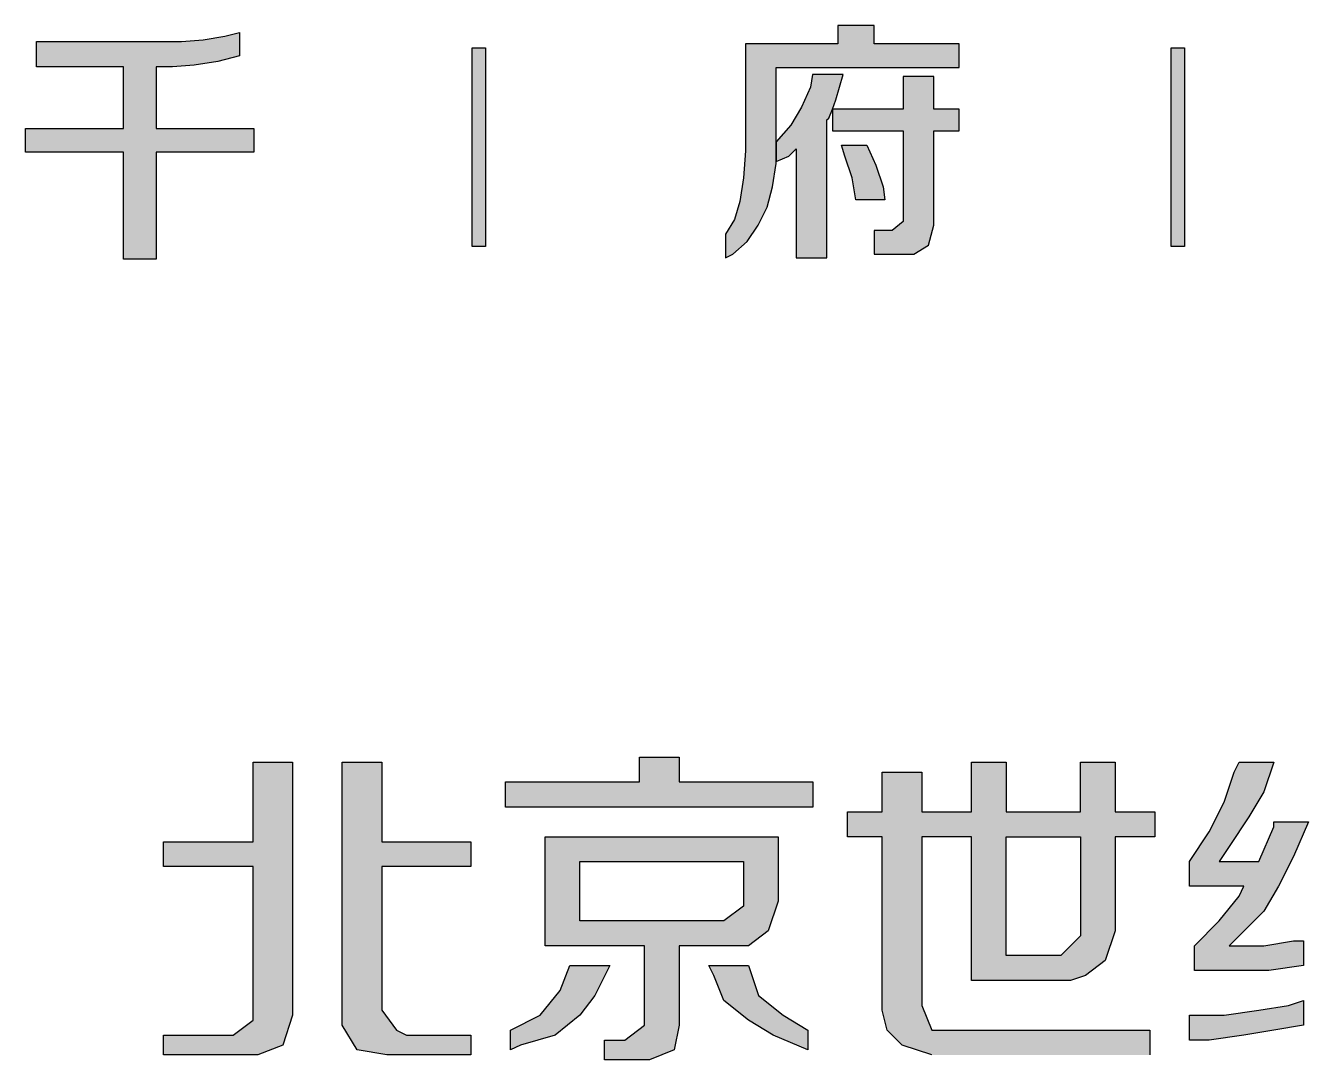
# Model space of a CAD drawing. Extents: x 815029915 to 815825525, y 579155098 to 579748855.
# Drawn here: x 815399862 to 815401537, y 579609840 to 579611183 of the extents above; entities that cross this region are included whole.
import ezdxf

# ---------------------------------------------------------------- set-up
doc = ezdxf.new("R2010")
doc.units = 0
doc.header["$LTSCALE"] = 100
doc.header["$MEASUREMENT"] = 0
doc.layers.add('TK', color=7, linetype='Continuous')

# ---------------------------------------------------------------- blocks, each defined once
blk = doc.blocks.new('cciad-logohatch')
h = blk.add_hatch(color=0)
h.dxf.hatch_style = 1
h.paths.add_polyline_path([(7.809, 24.818), (6.841, 24.818), (6.841, 24.585), (7.809, 24.585), (7.809, 23.526), (8.132, 23.526), (8.132, 24.585), (9.1, 24.585), (9.1, 24.818), (8.132, 24.818), (8.132, 25.428), (8.203, 25.428), (8.293, 25.428), (8.508, 25.446), (8.741, 25.482), (8.956, 25.536), (8.956, 25.769), (8.813, 25.733), (8.597, 25.697), (8.382, 25.679), (8.149, 25.679), (6.949, 25.679), (6.949, 25.428), (7.809, 25.428)])
h = blk.add_hatch(color=0)
h.dxf.hatch_style = 1
h.paths.add_polyline_path([(16.075, 25.657), (15.234, 25.657), (15.234, 25.836), (14.874, 25.836), (14.874, 25.657), (13.961, 25.657), (13.961, 24.688), (13.961, 24.598), (13.943, 24.33), (13.907, 24.096), (13.853, 23.917), (13.764, 23.774), (13.764, 23.54), (13.836, 23.577), (13.979, 23.702), (14.086, 23.863), (14.176, 24.042), (14.23, 24.24), (14.265, 24.473), (14.265, 24.724), (14.265, 25.423), (16.075, 25.423)])
h = blk.add_hatch(color=0)
h.dxf.hatch_style = 1
h.paths.add_polyline_path([(11.259, 25.616), (11.39, 25.616), (11.39, 23.65), (11.259, 23.65)])
h = blk.add_hatch(color=0)
h.dxf.hatch_style = 1
h.paths.add_polyline_path([(18.303, 25.616), (18.172, 25.616), (18.172, 23.65), (18.303, 23.65)])
h = blk.add_hatch(color=0)
h.dxf.hatch_style = 1
h.paths.add_polyline_path([(14.767, 24.904), (14.785, 24.922), (14.857, 25.101), (14.928, 25.352), (14.624, 25.352), (14.606, 25.226), (14.516, 25.029), (14.409, 24.85), (14.265, 24.688), (14.265, 24.491), (14.391, 24.545), (14.462, 24.616), (14.462, 23.54), (14.767, 23.54)])
h = blk.add_hatch(color=0)
h.dxf.hatch_style = 1
h.paths.add_polyline_path([(16.075, 25.011), (15.825, 25.011), (15.825, 25.334), (15.52, 25.334), (15.52, 25.011), (14.821, 25.011), (14.821, 24.795), (15.52, 24.795), (15.52, 23.899), (15.413, 23.809), (15.234, 23.809), (15.234, 23.577), (15.502, 23.577), (15.628, 23.577), (15.771, 23.666), (15.825, 23.863), (15.825, 24.795), (16.075, 24.795)])
h = blk.add_hatch(color=0)
h.dxf.hatch_style = 1
h.paths.add_polyline_path([(15.251, 24.455), (15.162, 24.652), (14.91, 24.652), (14.946, 24.545), (15.018, 24.33), (15.054, 24.114), (15.341, 24.114), (15.323, 24.24)])
h = blk.add_hatch(color=0)
h.dxf.hatch_style = 1
h.paths.add_polyline_path([(9.482, 18.552), (9.09, 18.552), (9.09, 17.766), (8.206, 17.766), (8.206, 17.521), (9.09, 17.521), (9.09, 16.098), (9.09, 16), (8.894, 15.853), (8.206, 15.853), (8.206, 15.657), (9.041, 15.657), (9.139, 15.657), (9.384, 15.755), (9.482, 16.049)])
h = blk.add_hatch(color=0)
h.dxf.hatch_style = 1
h.paths.add_polyline_path([(10.364, 17.521), (11.245, 17.521), (11.245, 17.766), (10.364, 17.766), (10.364, 18.552), (9.972, 18.552), (9.972, 16.049), (9.972, 15.951), (10.119, 15.706), (10.413, 15.657), (11.245, 15.657), (11.245, 15.853), (10.609, 15.853), (10.511, 15.902), (10.364, 16.098)])
h = blk.add_hatch(color=0)
h.dxf.hatch_style = 1
h.paths.add_polyline_path([(14.628, 18.356), (13.305, 18.356), (13.305, 18.601), (12.913, 18.601), (12.913, 18.356), (11.588, 18.356), (11.588, 18.108), (14.628, 18.108)])
h = blk.add_hatch(color=0)
h.dxf.hatch_style = 1
h.paths.add_polyline_path([(15.706, 17.815), (16.196, 17.815), (16.196, 16.391), (17.178, 16.391), (17.325, 16.44), (17.521, 16.59), (17.619, 16.884), (17.619, 17.815), (18.011, 17.815), (18.011, 18.059), (17.619, 18.059), (17.619, 18.552), (17.276, 18.552), (17.276, 18.059), (16.541, 18.059), (16.541, 18.552), (16.196, 18.552), (16.196, 18.059), (15.706, 18.059), (15.706, 18.454), (15.314, 18.454), (15.314, 18.059), (14.971, 18.059), (14.971, 17.815), (15.314, 17.815), (15.314, 16.098), (15.363, 15.902), (15.51, 15.755), (15.804, 15.657), (17.962, 15.657), (17.962, 15.902), (15.951, 15.902), (15.804, 15.902), (15.706, 16.147)])
h.paths.add_polyline_path([(16.541, 17.815), (17.276, 17.815), (17.276, 16.835), (17.08, 16.639), (16.541, 16.639)], flags=16)
h = blk.add_hatch(color=0)
h.dxf.hatch_style = 1
h.paths.add_polyline_path([(19.088, 17.08), (19.235, 17.325), (19.382, 17.619), (19.529, 17.961), (19.186, 17.961), (19.186, 17.912), (19.039, 17.57), (18.941, 17.57), (18.648, 17.57), (18.746, 17.717), (18.941, 18.01), (19.088, 18.258), (19.186, 18.552), (18.844, 18.552), (18.795, 18.454), (18.697, 18.157), (18.55, 17.864), (18.354, 17.57), (18.354, 17.325), (18.452, 17.325), (18.746, 17.325), (18.892, 17.325), (18.844, 17.227), (18.648, 16.982), (18.403, 16.737), (18.403, 16.492), (18.501, 16.492), (18.844, 16.492), (19.137, 16.492), (19.48, 16.541), (19.48, 16.786), (19.382, 16.786), (19.088, 16.737), (18.746, 16.737), (18.844, 16.835)])
h = blk.add_hatch(color=0)
h.dxf.hatch_style = 1
h.paths.add_polyline_path([(14.285, 17.815), (11.98, 17.815), (11.98, 16.737), (12.962, 16.737), (12.962, 16), (12.962, 15.951), (12.766, 15.804), (12.568, 15.804), (12.568, 15.608), (12.913, 15.608), (13.011, 15.608), (13.256, 15.706), (13.305, 15.951), (13.305, 16.737), (13.844, 16.737), (13.991, 16.737), (14.187, 16.884), (14.285, 17.178)])
h.paths.add_polyline_path([(13.942, 17.57), (13.942, 17.178), (13.942, 17.129), (13.746, 16.982), (12.323, 16.982), (12.323, 17.57)], flags=16)
h = blk.add_hatch(color=0)
h.dxf.hatch_style = 1
h.paths.add_polyline_path([(12.47, 16.245), (12.619, 16.541), (12.225, 16.541), (12.127, 16.294), (11.931, 16.049), (11.637, 15.902), (11.637, 15.706), (11.735, 15.755), (12.078, 15.853), (12.323, 16.049)])
h = blk.add_hatch(color=0)
h.dxf.hatch_style = 1
h.paths.add_polyline_path([(14.089, 16.245), (13.991, 16.541), (13.599, 16.541), (13.648, 16.44), (13.746, 16.196), (13.991, 16), (14.236, 15.853), (14.579, 15.706), (14.579, 15.902), (14.334, 16.049)])
h = blk.add_hatch(color=0)
h.dxf.hatch_style = 1
h.paths.add_polyline_path([(19.48, 16.196), (19.333, 16.147), (19.039, 16.098), (18.697, 16.049), (18.354, 16.049), (18.354, 15.804), (18.55, 15.804), (18.892, 15.853), (19.186, 15.902), (19.48, 15.951)])
blk = doc.blocks.new('WMF3')
for points in [[(12.329, -6.7699), (12.2066, -6.8189), (12.1576, -6.8189), (11.74, -6.8189), (11.74, -6.7209), (12.0841, -6.7209), (12.1821, -6.6474), (12.1821, -6.5984), (12.1821, -5.8869), (11.74, -5.8869), (11.74, -5.7644), (12.1821, -5.7644), (12.1821, -5.3714), (12.378, -5.3714), (12.378, -6.6229)], [(13.2599, -6.8189), (12.8434, -6.8189), (12.6965, -6.7944), (12.623, -6.6719), (12.623, -6.6229), (12.623, -5.3714), (12.8189, -5.3714), (12.8189, -5.7644), (13.2599, -5.7644), (13.2599, -5.8869), (12.8189, -5.8869), (12.8189, -6.5984), (12.8924, -6.6964), (12.9414, -6.7209), (13.2599, -6.7209)], [(14.9512, -5.593), (13.4313, -5.593), (13.4313, -5.4693), (14.0938, -5.4693), (14.0938, -5.3469), (14.2898, -5.3469), (14.2898, -5.4693), (14.9512, -5.4693)], [(16.8384, -6.4013), (16.8384, -6.2788), (16.9609, -6.1564), (17.0589, -6.0339), (17.0834, -5.9849), (17.0099, -5.9849), (16.8629, -5.9849), (16.8139, -5.9849), (16.8139, -5.8624), (16.9119, -5.7155), (16.9854, -5.5685), (17.0344, -5.4203), (17.0589, -5.3714), (17.2303, -5.3714), (17.1814, -5.5183), (17.1079, -5.642), (17.0099, -5.7889), (16.9609, -5.8624), (17.1079, -5.8624), (17.1569, -5.8624), (17.2303, -5.691), (17.2303, -5.6665), (17.4018, -5.6665), (17.3283, -5.8379), (17.2548, -5.9849), (17.1814, -6.1074), (17.0589, -6.2298), (17.0099, -6.2788), (17.1814, -6.2788), (17.3283, -6.2543), (17.3773, -6.2543), (17.3773, -6.3768), (17.2058, -6.4013), (17.0589, -6.4013), (16.8874, -6.4013)], [(14.1428, -6.8434), (14.0938, -6.8434), (13.9212, -6.8434), (13.9212, -6.7454), (14.0204, -6.7454), (14.1183, -6.6719), (14.1183, -6.6474), (14.1183, -6.2788), (13.6273, -6.2788), (13.6273, -5.7399), (14.7797, -5.7399), (14.7797, -6.0584), (14.7307, -6.2053), (14.6327, -6.2788), (14.5592, -6.2788), (14.2898, -6.2788), (14.2898, -6.6719), (14.2653, -6.7944)], [(16.1771, -6.3278), (15.9076, -6.3278), (15.9076, -5.7399), (16.275, -5.7399), (16.275, -6.2298)], [(14.5103, -6.1564), (13.7987, -6.1564), (13.7987, -5.8624), (14.6082, -5.8624), (14.6082, -6.0584), (14.6082, -6.0829)], [(13.6763, -6.7209), (13.5048, -6.7699), (13.4558, -6.7944), (13.4558, -6.6964), (13.6028, -6.6229), (13.7008, -6.5005), (13.7497, -6.3768), (13.9469, -6.3768), (13.8722, -6.5249), (13.7987, -6.6229)], [(14.9267, -6.7944), (14.7552, -6.7209), (14.6327, -6.6474), (14.5103, -6.5494), (14.4613, -6.427), (14.4368, -6.3768), (14.6327, -6.3768), (14.6817, -6.5249), (14.8042, -6.6229), (14.9267, -6.6964)], [(16.8139, -6.7454), (16.8139, -6.6229), (16.9854, -6.6229), (17.1569, -6.5984), (17.3038, -6.5739), (17.3773, -6.5494), (17.3773, -6.6719), (17.2303, -6.6964), (17.0834, -6.7209), (16.9119, -6.7454)]]:
    blk.add_lwpolyline(points, close=True)
blk.add_lwpolyline([(15.539, -6.8189), (15.3921, -6.7699), (15.3186, -6.6964), (15.2941, -6.5984), (15.2941, -5.7399), (15.1226, -5.7399), (15.1226, -5.6175), (15.2941, -5.6175), (15.2941, -5.4203), (15.49, -5.4203), (15.49, -5.6175), (15.735, -5.6175), (15.735, -5.3714), (15.9076, -5.3714), (15.9076, -5.6175), (16.275, -5.6175), (16.275, -5.3714), (16.4465, -5.3714), (16.4465, -5.6175), (16.6425, -5.6175), (16.6425, -5.7399), (16.4465, -5.7399), (16.4465, -6.2053), (16.3975, -6.3523), (16.2995, -6.427), (16.2261, -6.4515), (15.735, -6.4515), (15.735, -5.7399), (15.49, -5.7399), (15.49, -6.5739), (15.539, -6.6964), (15.6125, -6.6964), (16.618, -6.6964), (16.618, -6.8189)])
blk = doc.blocks.new('cciad-logoline')
for points in [[(8.132, 23.526), (7.809, 23.526), (7.809, 24.585), (6.841, 24.585), (6.841, 24.818), (7.809, 24.818), (7.809, 25.428), (6.949, 25.428), (6.949, 25.679), (8.149, 25.679), (8.382, 25.679), (8.597, 25.697), (8.813, 25.733), (8.956, 25.769), (8.956, 25.536), (8.741, 25.482), (8.508, 25.446), (8.293, 25.428), (8.203, 25.428), (8.132, 25.428), (8.132, 24.818), (9.1, 24.818), (9.1, 24.585), (8.132, 24.585)], [(14.265, 25.423), (16.075, 25.423), (16.075, 25.657), (15.234, 25.657), (15.234, 25.836), (14.874, 25.836), (14.874, 25.657), (13.961, 25.657), (13.961, 24.688), (13.961, 24.598), (13.943, 24.33), (13.907, 24.096), (13.853, 23.917), (13.764, 23.774), (13.764, 23.54), (13.836, 23.577), (13.979, 23.702), (14.086, 23.863), (14.176, 24.042), (14.23, 24.24), (14.265, 24.473), (14.265, 24.491), (14.265, 24.688), (14.265, 24.724)], [(11.259, 25.616), (11.39, 25.616), (11.39, 23.65), (11.259, 23.65)], [(18.172, 25.616), (18.303, 25.616), (18.303, 23.65), (18.172, 23.65)], [(14.767, 24.904), (14.785, 24.922), (14.821, 25.011), (14.857, 25.101), (14.928, 25.352), (14.624, 25.352), (14.606, 25.226), (14.516, 25.029), (14.409, 24.85), (14.265, 24.688), (14.265, 24.491), (14.391, 24.545), (14.462, 24.616), (14.462, 23.54), (14.767, 23.54)], [(16.075, 25.011), (15.825, 25.011), (15.825, 25.334), (15.52, 25.334), (15.52, 25.011), (14.821, 25.011), (14.821, 24.795), (15.52, 24.795), (15.52, 23.899), (15.413, 23.809), (15.234, 23.809), (15.234, 23.577), (15.502, 23.577), (15.628, 23.577), (15.771, 23.666), (15.825, 23.863), (15.825, 24.795), (16.075, 24.795)], [(15.341, 24.114), (15.054, 24.114), (15.018, 24.33), (14.946, 24.545), (14.91, 24.652), (15.162, 24.652), (15.251, 24.455), (15.323, 24.24)]]:
    blk.add_lwpolyline(points, close=True)
at = {"xscale": 2, "yscale": 2, "zscale": 2}
blk.add_blockref('WMF3', (-15.274, 29.294), dxfattribs=at)
blk = doc.blocks.new('cciad-logo')
at = {"color": 0}
for name in ['cciad-logohatch', 'cciad-logoline']:
    blk.add_blockref(name, (0, 0), dxfattribs=at)
blk = doc.blocks.new('CCIAD-TK-A0-图签')
at = {"layer": 'TK', "color": 0, "xscale": 1.32, "yscale": 1.32, "zscale": 1.32}
blk.add_blockref('cciad-logo', (1127.639, 779.248), dxfattribs=at)

msp = doc.modelspace()

# ---------------------------------------------------------------- block references
at = {"layer": 'TK', "xscale": 100, "yscale": 100, "zscale": 100}
msp.add_blockref('CCIAD-TK-A0-图签', (815286195.5, 579529847.9), dxfattribs=at)

doc.saveas('drawing.dxf')
